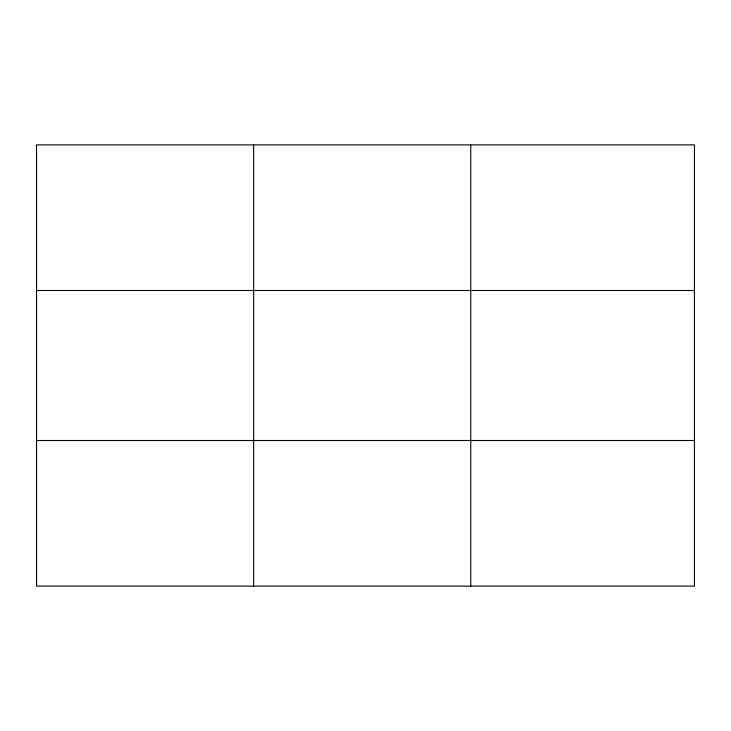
<?xml version="1.0" encoding="UTF-8"?>
<svg xmlns="http://www.w3.org/2000/svg" width="731" height="731" viewBox="0 0 731 731"><rect width="100%" height="100%" fill="white"/><g stroke="black" fill="none" stroke-linecap="round" stroke-linejoin="round"><path stroke-width="1.1" d="M253.657 586.116L253.657 144.884M470.764 586.116L470.764 144.884M36.55 290.49L694.45 290.49M36.55 440.51L694.45 440.51M694.45 572.876L694.45 586.116L36.55 586.116L36.55 144.884L694.45 144.884L694.45 572.876"/></g></svg>
